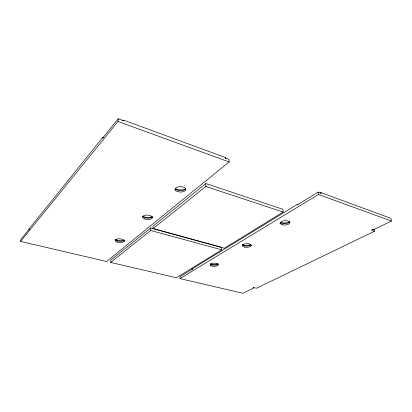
<?xml version="1.0" encoding="UTF-8"?>
<svg xmlns="http://www.w3.org/2000/svg" width="412" height="412" viewBox="0 0 412 412"><rect width="100%" height="100%" fill="white"/><g stroke="black" fill="none" stroke-linecap="round" stroke-linejoin="round"><path stroke-width="0.62" d="M152.981 228.665L205.835 186.456L205.845 183.546L282.931 209.311L283.111 212.056L224.313 248.256L152.981 228.665L153.109 226.049L205.845 183.546M192.059 268.954L192.193 269.556L192.059 268.954L297.16 204.481C298.54 203.899 297.387 205.701 297.16 204.481M253.241 287.216L253.262 287.787A0.778 0.273 -1.5 0 0 253.411 288.163L242.91 293.272L179.962 278.594L180.008 276.72L192.038 269.35M110.689 262.444L150.699 230.488L150.838 227.877L221.723 247.36L221.749 249.832L176.388 277.76L110.689 262.444L110.89 260.075L150.838 227.877M122.92 120.819A0.68 0.407 7.2 0 1 123.755 120.752L123.801 120.211A0.68 0.407 7.2 0 0 122.905 120.335M123.801 120.211L225.57 157.595L225.575 158.105L229.072 159.387L229.118 161.937L106.615 261.491L20.6 241.437L117.987 121.458L118.229 118.728L123.755 120.752M103.489 137.855A0.654 0.371 8 0 0 102.696 137.989L102.748 137.459A0.649 0.371 8 0 1 103.597 137.345M29.051 228.943L29.314 229.669L29.051 228.943L102.748 137.459M20.6 241.437L20.945 239.336L28.964 229.407M102.696 137.989L118.229 118.728M297.196 204.944L318.193 192.08L321.061 193.135L321.015 192.656A0.561 0.268 -6.5 0 0 320.227 192.739L320.273 193.218A0.561 0.268 -6.5 0 1 321.061 193.135M179.962 278.594L318.43 194.469L391.4 221.048L390.967 218.355L321.015 192.656M374.127 229.103L374.441 231.287L372.046 230.463A1.025 0.417 -7.3 0 1 372.108 229.86A1.025 0.417 -7.3 0 1 373.545 229.731L391.4 221.048M374.441 231.287L256.516 288.235L254.348 287.71A0.778 0.273 -1.5 0 0 253.262 287.787M150.699 230.488L221.749 249.832M205.835 186.456L283.111 212.056M117.987 121.458L229.118 161.937M373.468 229.185L373.545 229.731M372.031 229.314L372.108 229.86M318.193 192.08L318.43 194.469M225.575 158.105A0.608 0.34 -1.3 0 1 225.735 158.574L225.725 158.064A0.608 0.34 -1.4 0 0 225.57 157.595M124.197 240.15A4.496 1.885 4.2 0 1 119.856 241.298A4.496 1.885 4.2 0 1 115.525 239.619M124.331 240.021A5.825 2.457 4.2 0 1 115.391 239.377M124.584 241.118A5.83 2.451 4.2 0 1 124.239 241.278M116.081 241.035A5.83 2.451 4.2 0 1 115.669 240.845M152.28 216.599A4.862 2.245 3.3 0 1 147.542 218.175A4.862 2.245 3.3 0 1 142.779 216.182M152.152 216.794A6.304 2.925 3.3 0 1 142.882 216.29M152.816 217.742A6.314 2.915 3.3 0 1 152.476 217.943M185.786 188.449A5.315 2.714 1.7 0 1 180.538 190.612A5.315 2.714 1.7 0 1 175.301 188.212M185.75 188.887A6.891 3.533 1.7 0 1 175.193 188.521M175.594 190.22A6.896 3.523 1.7 0 1 174.75 189.659M289.791 221.517A4.826 2.163 -3.9 0 1 285.439 223.644A4.826 2.163 -3.9 0 1 280.412 222.403M289.682 221.728A6.257 2.817 -3.9 0 1 280.536 222.408M280.227 223.567A6.262 2.807 -3.9 0 1 279.866 223.371M250.985 244.599A4.403 1.849 -1.7 0 1 246.726 246.067A4.403 1.849 -1.7 0 1 242.483 244.8M250.573 244.63A5.711 2.405 -1.7 0 1 242.555 244.718M251.598 245.356A5.716 2.4 -1.7 0 1 250.985 245.712M218.108 263.901A4.063 1.591 -0.1 0 1 214.122 265.163A4.063 1.591 -0.1 0 1 210.156 263.907M217.902 263.824A5.274 2.07 -0.1 0 1 210.491 263.891M218.514 264.705A5.279 2.06 -0.1 0 1 217.912 264.998M210.862 265.189A5.279 2.06 -0.1 0 1 210.491 265.065M117.276 242.091A4.501 1.88 4.2 0 0 124.244 241.066A4.501 1.88 4.2 0 0 117.775 238.862A4.501 1.88 4.2 0 0 117.276 242.091M144.581 218.952A4.872 2.24 3.3 0 0 152.291 217.737A4.872 2.24 3.3 0 0 145.493 215.136A4.872 2.24 3.3 0 0 144.581 218.952M177.567 191.534A5.32 2.704 1.7 0 0 185.817 189.628A5.32 2.704 1.7 0 0 178.133 186.868A5.32 2.704 1.7 0 0 177.567 191.534M282.596 224.828A4.831 2.158 -3.9 0 0 289.919 222.629A4.831 2.158 -3.9 0 0 282.776 221.074A4.831 2.158 -3.9 0 0 282.596 224.828M244.337 247.066A4.408 1.839 -1.7 0 0 251.176 245.485A4.408 1.839 -1.7 0 0 244.821 243.873A4.408 1.839 -1.7 0 0 244.337 247.066M212.062 266.121A4.069 1.581 -0.1 0 0 218.206 264.767A4.069 1.581 -0.1 0 0 212.139 263.376A4.069 1.581 -0.1 0 0 212.062 266.121"/></g></svg>
